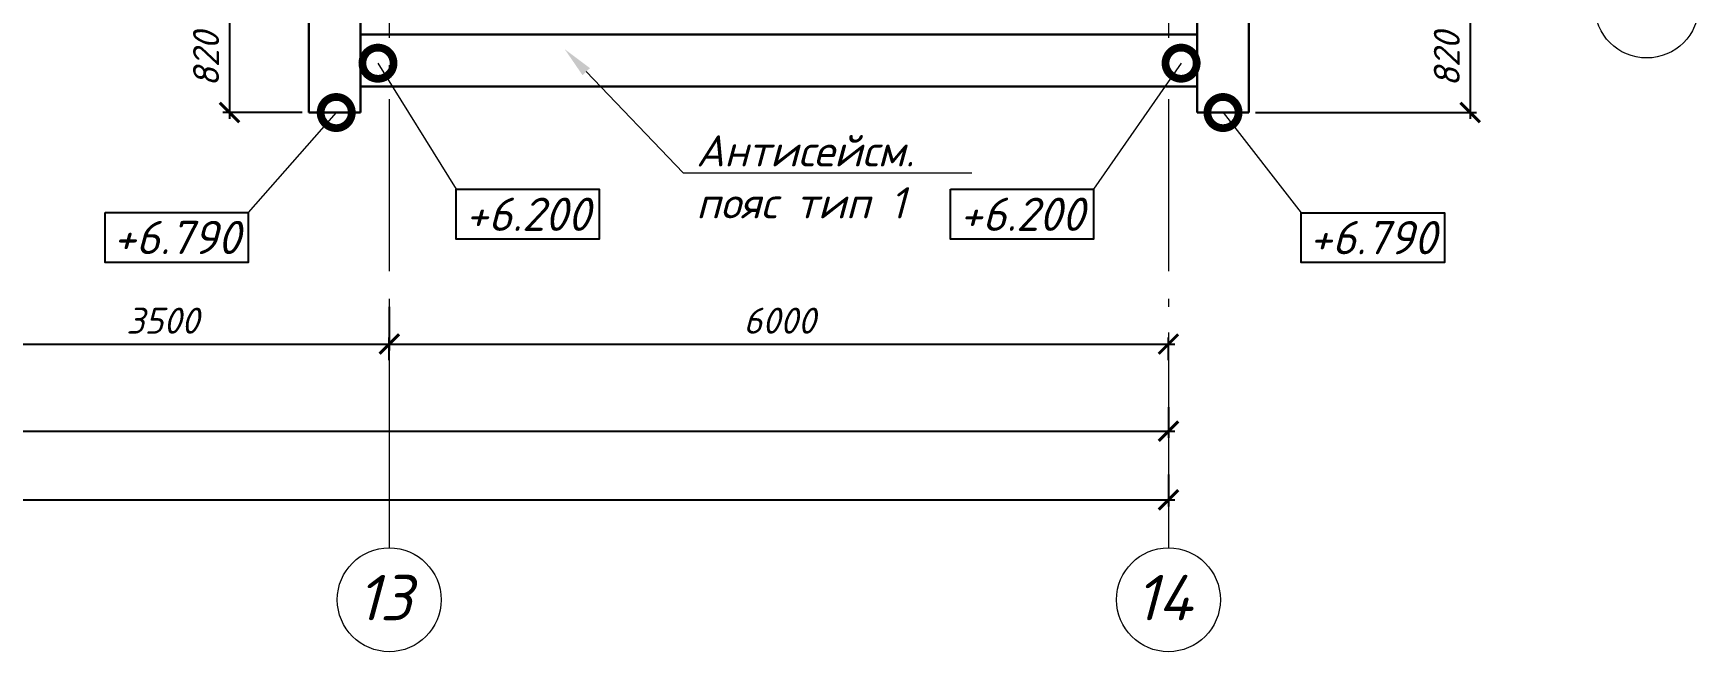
# Model space of a CAD drawing. Header units: millimetres. Extents: x -261261 to 40490, y -238222 to -44846.
# Drawn here: x -64050 to -51226, y -84182 to -79420 of the extents above; entities that cross this region are included whole.
import ezdxf
from ezdxf import colors
from ezdxf.entities.mleader import LeaderData, LeaderLine
from ezdxf.enums import TextEntityAlignment as Align
from ezdxf.math import Vec2, Vec3

# ---------------------------------------------------------------- set-up
doc = ezdxf.new("R2010")
doc.units = ezdxf.units.MM
doc.header["$MEASUREMENT"] = 0
doc.linetypes.add('Double Dashed', pattern=[1797.222233, 1325, -211.666656, 63.333344, -197.222233])
doc.layers.get('0').update_dxf_attribs({"lineweight": 5})
for name, color, linetype, lineweight in [('#Выноски', 150, 'Continuous', 15), ('#Оси', 7, 'Continuous', 5), ('оси_Ном._пера__96', 7, 'Continuous', 5), ('оси_Ном._пера__97', 7, 'Continuous', 20), ('размеры', 7, 'Continuous', 5)]:
    doc.layers.add(name, color=color, linetype=linetype, lineweight=lineweight)
doc.layers.add('#стены наруж', color=7, linetype='Continuous')
doc.layers.add('текст', color=7, linetype='Continuous')
doc.styles.add('GOST 2.304', font='isocpeui.ttf')
doc.styles.get("Standard").update_dxf_attribs({"font": 'isocpeui.ttf'})
doc.styles.add('STEP PR', font='isocpeui.ttf')
doc.dimstyles.get("Standard").update_dxf_attribs({"dimtxt": 200, "dimasz": 150, "dimexe": 50, "dimexo": 50, "dimgap": 80, "dimtad": 1, "dimdec": 0, "dimzin": 0, "dimdsep": 46, "dimtxsty": 'Standard', "dimblk": 'ARCHTICK', "dimcen": 5, "dimdle": 50, "dimadec": 0, "dimazin": 0, "dimtfac": 1, "dimtdec": 0, "dimtofl": 0, "dimtmove": 1, "dimatfit": 3, "dimfxl": 1, "dimtolj": 1, "dimtzin": 0, "dimarcsym": 0})

# ---------------------------------------------------------------- blocks, each defined once
blk = doc.blocks.new('_ArchTick')
at = {"color": 0, "linetype": 'ByBlock', "const_width": 0.15}
blk.add_lwpolyline([(-0.5, -0.5), (0.5, 0.5)], dxfattribs=at)
blk = doc.blocks.new('*D419')
at = {"layer": 'Defpoints', "color": 0, "lineweight": 0, "transparency": 16777216}
for p in [(-113522, -82586), (-55309, -82767), (-55309, -83013)]:
    blk.add_point(p, dxfattribs=at)
at = {"layer": 'размеры', "color": 0, "lineweight": -2, "transparency": 16777216}
for p, q in [((-113522, -82636), (-113522, -83063)), ((-55309, -82817), (-55309, -83063)), ((-113572, -83013), (-55259, -83013))]:
    blk.add_line(p, q, dxfattribs=at)
at = {"layer": 'размеры', "color": 0, "lineweight": -2, "transparency": 16777216, "xscale": 150, "yscale": 150, "zscale": 150, "rotation": 180}
blk.add_blockref('_ArchTick', (-113522, -83013), dxfattribs=at)
at = {"layer": 'размеры', "color": 0, "lineweight": -2, "transparency": 16777216, "xscale": 150, "yscale": 150, "zscale": 150}
blk.add_blockref('_ArchTick', (-55309, -83013), dxfattribs=at)
at = {"layer": 'размеры', "color": 0, "transparency": 16777216, "insert": (-79684, -82833), "char_height": 200, "attachment_point": 5}
blk.add_mtext('\\A1;58213', dxfattribs=at)
blk = doc.blocks.new('*D433')
at = {"layer": 'Defpoints', "color": 0, "lineweight": 0, "transparency": 16777216}
for p in [(-64809, -81503), (-61309, -81477), (-61309, -81813)]:
    blk.add_point(p, dxfattribs=at)
at = {"layer": 'размеры', "color": 0, "lineweight": -2, "transparency": 16777216}
for p, q in [((-64809, -81553), (-64809, -81863)), ((-61309, -81527), (-61309, -81863)), ((-64859, -81813), (-61259, -81813))]:
    blk.add_line(p, q, dxfattribs=at)
at = {"layer": 'размеры', "color": 0, "lineweight": -2, "transparency": 16777216, "xscale": 150, "yscale": 150, "zscale": 150, "rotation": 180}
blk.add_blockref('_ArchTick', (-64809, -81813), dxfattribs=at)
at = {"layer": 'размеры', "color": 0, "lineweight": -2, "transparency": 16777216, "xscale": 150, "yscale": 150, "zscale": 150}
blk.add_blockref('_ArchTick', (-61309, -81813), dxfattribs=at)
at = {"layer": 'размеры', "color": 0, "transparency": 16777216, "insert": (-63055, -81633), "char_height": 200, "attachment_point": 5}
blk.add_mtext('\\A1;3500', dxfattribs=at)
blk = doc.blocks.new('*D434')
at = {"layer": 'Defpoints', "color": 0, "lineweight": 0, "transparency": 16777216}
for p in [(-55309, -81813), (-61309, -81986), (-55309, -81986)]:
    blk.add_point(p, dxfattribs=at)
at = {"layer": 'размеры', "color": 0, "lineweight": -2, "transparency": 16777216}
for p, q in [((-61359, -81813), (-55259, -81813)), ((-61309, -81936), (-61309, -81763)), ((-55309, -81936), (-55309, -81763))]:
    blk.add_line(p, q, dxfattribs=at)
at = {"layer": 'размеры', "color": 0, "lineweight": -2, "transparency": 16777216, "xscale": 150, "yscale": 150, "zscale": 150, "rotation": 180}
blk.add_blockref('_ArchTick', (-61309, -81813), dxfattribs=at)
at = {"layer": 'размеры', "color": 0, "lineweight": -2, "transparency": 16777216, "xscale": 150, "yscale": 150, "zscale": 150}
blk.add_blockref('_ArchTick', (-55309, -81813), dxfattribs=at)
at = {"layer": 'размеры', "color": 0, "transparency": 16777216, "insert": (-58305, -81633), "char_height": 200, "attachment_point": 5}
blk.add_mtext('\\A1;6000', dxfattribs=at)
blk = doc.blocks.new('*D440')
at = {"layer": 'Defpoints', "color": 0, "lineweight": 0, "transparency": 16777216}
for p in [(-82872, -82098), (-55309, -82248), (-55309, -82484)]:
    blk.add_point(p, dxfattribs=at)
at = {"layer": 'размеры', "color": 0, "lineweight": -2, "transparency": 16777216}
for p, q in [((-82872, -82148), (-82872, -82534)), ((-55309, -82298), (-55309, -82534)), ((-82922, -82484), (-55259, -82484))]:
    blk.add_line(p, q, dxfattribs=at)
at = {"layer": 'размеры', "color": 0, "lineweight": -2, "transparency": 16777216, "xscale": 150, "yscale": 150, "zscale": 150, "rotation": 180}
blk.add_blockref('_ArchTick', (-82872, -82484), dxfattribs=at)
at = {"layer": 'размеры', "color": 0, "lineweight": -2, "transparency": 16777216, "xscale": 150, "yscale": 150, "zscale": 150}
blk.add_blockref('_ArchTick', (-55309, -82484), dxfattribs=at)
at = {"layer": 'размеры', "color": 0, "transparency": 16777216, "insert": (-73805, -82284), "char_height": 200, "attachment_point": 5}
blk.add_mtext('\\A1;\\L37000', dxfattribs=at)
blk = doc.blocks.new('_DotSmall')
at = {"color": 0, "linetype": 'ByBlock', "const_width": 0.5}
blk.add_lwpolyline([(-0.0625, 0, 1), (0.0625, 0, 1)], format="xyb", close=True, dxfattribs=at)
blk = doc.blocks.new('*D510')
at = {"layer": 'Defpoints', "color": 0, "lineweight": 0, "transparency": 16777216}
for p in [(-54689, -79210), (-54689, -80030), (-52986, -80030)]:
    blk.add_point(p, dxfattribs=at)
at = {"layer": 'размеры', "color": 0, "lineweight": -2, "transparency": 16777216}
for p, q in [((-54639, -79210), (-52936, -79210)), ((-52986, -79160), (-52986, -80080)), ((-54639, -80030), (-52936, -80030))]:
    blk.add_line(p, q, dxfattribs=at)
at = {"layer": 'размеры', "color": 0, "lineweight": -2, "transparency": 16777216, "xscale": 150, "yscale": 150, "zscale": 150}
for p, rotation in [((-52986, -79210), 90), ((-52986, -80030), 270)]:
    blk.add_blockref('_ArchTick', p, dxfattribs=dict(at, rotation=rotation))
at = {"layer": 'размеры', "color": 0, "transparency": 16777216, "insert": (-53166, -79620), "char_height": 200, "attachment_point": 5, "rotation": 90}
blk.add_mtext('\\A1;820', dxfattribs=at)
blk = doc.blocks.new('*D527')
at = {"layer": 'Defpoints', "color": 0, "lineweight": 0, "transparency": 16777216}
for p in [(-61530, -79210), (-62540, -80030), (-61930, -80030)]:
    blk.add_point(p, dxfattribs=at)
at = {"layer": 'размеры', "color": 0, "lineweight": -2, "transparency": 16777216}
for p, q in [((-61580, -79210), (-62590, -79210)), ((-62540, -79160), (-62540, -80080)), ((-61980, -80030), (-62590, -80030))]:
    blk.add_line(p, q, dxfattribs=at)
at = {"layer": 'размеры', "color": 0, "lineweight": -2, "transparency": 16777216, "xscale": 150, "yscale": 150, "zscale": 150}
for p, rotation in [((-62540, -79210), 90), ((-62540, -80030), 270)]:
    blk.add_blockref('_ArchTick', p, dxfattribs=dict(at, rotation=rotation))
at = {"layer": 'размеры', "color": 0, "transparency": 16777216, "insert": (-62720, -79620), "char_height": 200, "attachment_point": 5, "rotation": 90}
blk.add_mtext('\\A1;820', dxfattribs=at)

msp = doc.modelspace()

# ---------------------------------------------------------------- linework, layer by layer
at = {"layer": '#стены наруж', "lineweight": 30}
for points in [[(-55089, -64190.4), (-55089.1, -80030.4)], [(-54689, -80030.4), (-54689, -64190.4)], [(-61529.6, -73410.4), (-61929.6, -73410.4), (-61929.6, -80030.4)], [(-61529.6, -80030.4), (-61529.6, -73410.4)], [(-55089.1, -79430.4), (-61529.6, -79430.4)], [(-61529.6, -79830.4), (-55089.1, -79830.4)], [(-61929.6, -80030.4), (-61529.6, -80030.4)], [(-55089.1, -80030.4), (-54689, -80030.4)]]:
    msp.add_lwpolyline(points, dxfattribs=at)
at = {"layer": 'оси_Ном._пера__96', "linetype": 'Double Dashed'}
for p, q in [((-61309.3, -63752.2), (-61309.3, -82481.6)), ((-61309.3, -82481.6), (-61309.3, -83381.6)), ((-55309.3, -82481.6), (-55309.3, -83381.6))]:
    msp.add_line(p, q, dxfattribs=at)
at = {"layer": 'оси_Ном._пера__96', "linetype": 'Double Dashed', "lineweight": 5}
msp.add_line((-55309.3, -63752.2), (-55309.3, -82481.6), dxfattribs=at)
at = {"layer": 'оси_Ном._пера__96', "linetype": 'Double Dashed'}
for p in [(-61309.3, -82481.6), (-61309.3, -82481.6), (-55309.3, -82481.6), (-55309.3, -82481.6)]:
    msp.add_point(p, dxfattribs=at)
at = {"layer": 'оси_Ном._пера__97', "linetype": 'Continuous'}
for centre, start_param, end_param in [((-51626.2, -79210.4), 0.7853982, 7.0685835), ((-61309.3, -83781.6), 2.3561945, 8.6393798), ((-55309.3, -83781.6), 2.3561945, 8.6393798)]:
    msp.add_ellipse(centre, major_axis=(-282.8, 282.8), ratio=1, start_param=start_param, end_param=end_param, dxfattribs=at)
at = {"layer": 'текст'}
for points in [[(-60793.5, -80621.6), (-59691.6, -80621.6), (-59691.6, -81005.6), (-60793.5, -81005.6), (-60793.5, -80621.6)], [(-56988.4, -80621.6), (-55886.4, -80621.6), (-55886.4, -81005.6), (-56988.4, -81005.6), (-56988.4, -80621.6)], [(-63497.4, -80800.2), (-62395.4, -80800.2), (-62395.4, -81184.2), (-63497.4, -81184.2), (-63497.4, -80800.2)], [(-54286.4, -80801.6), (-53184.5, -80801.6), (-53184.5, -81185.6), (-54286.4, -81185.6), (-54286.4, -80801.6)]]:
    msp.add_lwpolyline(points, dxfattribs=at)

# ---------------------------------------------------------------- texts
at = {"layer": '#Оси', "linetype": 'Continuous', "ltscale": 100, "style": 'GOST 2.304'}
for s, p in [('13', (-61346.9, -83765.4)), ('14', (-55346.9, -83765.4))]:
    msp.add_text(s, height=350, dxfattribs=at).set_placement(p, align=Align.MIDDLE_CENTER)
at = {"layer": 'текст', "color": 1, "style": 'STEP PR'}
for p in [(-60242.5, -80813.6), (-56437.4, -80813.6)]:
    msp.add_text('+6.200', height=256, dxfattribs=at).set_placement(p, align=Align.MIDDLE_CENTER)
at = {"layer": 'текст', "style": 'STEP PR'}
for p in [(-62946.4, -80992.2), (-53735.4, -80993.6)]:
    msp.add_text('+6.790', height=256, dxfattribs=at).set_placement(p, align=Align.MIDDLE_CENTER)

# ---------------------------------------------------------------- dimensions: what is measured, and where the dimension line sits
at = {"layer": 'размеры'}
for base, p1, p2, picture, middle in [((-62539.9, -80030.4), (-61529.6, -79210.4), (-61929.6, -80030.4), '*D527', (-62719.9, -79620.4)), ((-52986.4, -80030.4), (-54689, -79210.4), (-54689, -80030.4), '*D510', (-53166.4, -79620.4))]:
    dim = msp.add_linear_dim(base=base, p1=p1, p2=p2, angle=90, dimstyle='Standard', dxfattribs=at)
    dim.commit()
    dim.dimension.update_dxf_attribs({"geometry": picture, "text_midpoint": middle})
for base, p1, p2, picture, middle in [((-61309.3, -81812.7), (-64809.3, -81502.5), (-61309.3, -81476.9), '*D433', (-63054.5, -81812.7)), ((-55309.3, -81812.7), (-61309.3, -81985.8), (-55309.3, -81985.8), '*D434', (-58304.5, -81812.7)), ((-55309.3, -83012.7), (-113521.9, -82585.8), (-55309.3, -82766.9), '*D419', (-79684, -83012.7))]:
    dim = msp.add_linear_dim(base=base, p1=p1, p2=p2, dimstyle='Standard', dxfattribs=at)
    dim.commit()
    dim.dimension.update_dxf_attribs({"geometry": picture, "text_midpoint": middle, "dimtype": 160})
dim = msp.add_linear_dim(base=(-55309.3, -82484), p1=(-82871.9, -82098.5), p2=(-55309.3, -82247.6), text='%%U37000', dimstyle='Standard', dxfattribs=at)
dim.commit()
dim.dimension.update_dxf_attribs({"geometry": '*D440', "text_midpoint": (-73804.5, -82484), "dimtype": 160})

# ---------------------------------------------------------------- leaders
at = {"layer": '#Выноски'}
ml = msp.add_multileader_mtext('Standard', dxfattribs=at)
ml.set_content('\\A1; ', color=256, style='STEP PR')
ml.set_leader_properties(color=256, linetype='ByLayer', lineweight=-1)
ml.set_arrow_properties(name='DOTSMALL')
ml.build(insert=Vec2(0, 0))
ml.multileader.update_dxf_attribs({"text_left_attachment_type": 6, "text_right_attachment_type": 6, "dogleg_length": 0, "arrow_head_size": 480, "scale": 0.8})
ctx = ml.context
ctx.base_point, ctx.scale, ctx.char_height, ctx.arrow_head_size, ctx.landing_gap_size, ctx.plane_origin = Vec3(-60793.5, -80621.6), 0.8, 480, 480, 200, Vec3(6696.4, -129466.3)
ctx.left_attachment, ctx.right_attachment, ctx.text_align_type = 6, 6, 1
notes = []
notes.append((ctx, [(0, (1, 1, 0), (-60793.5, -80621.6), (1, 0), 0, [(1, [(-61396.2, -79650.4)], 0, [])])]))
ctx.mtext.insert, ctx.mtext.rotation, ctx.mtext.width, ctx.mtext.defined_height, ctx.mtext.alignment, ctx.mtext.flow_direction = Vec3(-60444.4, -80141.6), 6.2831853, 1386.881, 464.8, 2, 5
ml = msp.add_multileader_mtext('Standard', dxfattribs=at)
ml.set_content('\\A1; ', color=256, style='STEP PR')
ml.set_leader_properties(color=256, linetype='ByLayer', lineweight=-1)
ml.set_arrow_properties(name='DOTSMALL')
ml.build(insert=Vec2(0, 0))
ml.multileader.update_dxf_attribs({"text_left_attachment_type": 6, "text_right_attachment_type": 6, "dogleg_length": 0, "arrow_head_size": 480, "scale": 0.8})
ctx = ml.context
ctx.base_point, ctx.scale, ctx.char_height, ctx.arrow_head_size, ctx.landing_gap_size, ctx.plane_origin = Vec3(-56583.7, -80621.6), 0.8, 480, 480, 200, Vec3(10648.1, -129466.3)
ctx.left_attachment, ctx.right_attachment, ctx.text_align_type = 6, 6, 1
notes.append((ctx, [(1, (1, 1, 0), (-55885.5, -80621.6), (-1, 0), 0, [(1, [(-55211.8, -79650.4)], 0, [])])]))
ctx.mtext.insert, ctx.mtext.rotation, ctx.mtext.width, ctx.mtext.defined_height, ctx.mtext.alignment, ctx.mtext.flow_direction = Vec3(-56234.6, -80141.6), 6.2831853, 1386.881, 464.8, 2, 5
ml = msp.add_multileader_mtext('Standard', dxfattribs=at)
ml.set_content('Антисейсм.\\Pпояс{\\A1; тип 1     } ', color=256, style='STEP PR')
ml.set_leader_properties(color=256, linetype='ByLayer', lineweight=-1)
ml.build(insert=Vec2(0, 0))
ml.multileader.update_dxf_attribs({"text_left_attachment_type": 6, "text_right_attachment_type": 6, "dogleg_length": 0, "arrow_head_size": 240})
ctx = ml.context
ctx.base_point, ctx.char_height, ctx.arrow_head_size, ctx.landing_gap_size, ctx.plane_origin = Vec3(-59045.8, -80493.5), 240, 240, 100, Vec3(-42825.4, -92765.6)
ctx.left_attachment, ctx.right_attachment = 6, 6
notes.append((ctx, [(0, (1, 1, 0), (-59045.8, -80493.5), (1, 0), 0, [(0, [(-59958.5, -79542.4)], 0, [])])]))
ctx.mtext.insert, ctx.mtext.rotation, ctx.mtext.defined_height, ctx.mtext.flow_direction = Vec3(-58945.8, -80205.5), 6.2831853, 130.9, 5
ml = msp.add_multileader_mtext('Standard', dxfattribs=at)
ml.set_content('\\A1; ', color=256, style='STEP PR')
ml.set_leader_properties(color=256, linetype='ByLayer', lineweight=-1)
ml.set_arrow_properties(name='DOTSMALL')
ml.build(insert=Vec2(0, 0))
ml.multileader.update_dxf_attribs({"text_left_attachment_type": 6, "text_right_attachment_type": 6, "dogleg_length": 0, "arrow_head_size": 480, "scale": 0.8})
ctx = ml.context
ctx.base_point, ctx.scale, ctx.char_height, ctx.arrow_head_size, ctx.landing_gap_size, ctx.plane_origin = Vec3(-63093.6, -80800.2), 0.8, 480, 480, 200, Vec3(4979.9, -129466.3)
ctx.left_attachment, ctx.right_attachment, ctx.text_align_type = 6, 6, 1
notes.append((ctx, [(1, (1, 1, 0), (-62395.4, -80800.2), (-1, 0), 0, [(1, [(-61717.7, -80030.4)], 0, [])])]))
ctx.mtext.insert, ctx.mtext.rotation, ctx.mtext.width, ctx.mtext.defined_height, ctx.mtext.alignment, ctx.mtext.flow_direction = Vec3(-62744.5, -80320.2), 6.2831853, 1386.881, 464.8, 2, 5
ml = msp.add_multileader_mtext('Standard', dxfattribs=at)
ml.set_content('\\A1; ', color=256, style='STEP PR')
ml.set_leader_properties(color=256, linetype='ByLayer', lineweight=-1)
ml.set_arrow_properties(name='DOTSMALL')
ml.build(insert=Vec2(0, 0))
ml.multileader.update_dxf_attribs({"text_left_attachment_type": 6, "text_right_attachment_type": 6, "dogleg_length": 0, "arrow_head_size": 480, "scale": 0.8})
ctx = ml.context
ctx.base_point, ctx.scale, ctx.char_height, ctx.arrow_head_size, ctx.landing_gap_size, ctx.plane_origin = Vec3(-54286.4, -80801.6), 0.8, 480, 480, 200, Vec3(13203.5, -129646.3)
ctx.left_attachment, ctx.right_attachment, ctx.text_align_type = 6, 6, 1
notes.append((ctx, [(0, (1, 1, 0), (-54286.4, -80801.6), (1, 0), 0, [(1, [(-54889.1, -80030.4)], 0, [])])]))
ctx.mtext.insert, ctx.mtext.rotation, ctx.mtext.width, ctx.mtext.defined_height, ctx.mtext.alignment, ctx.mtext.flow_direction = Vec3(-53937.3, -80321.6), 6.2831853, 1386.881, 464.8, 2, 5
for ctx, leaders in notes:
    for number, flags, end, landing, length, lines in leaders:
        leader = LeaderData()
        leader.index, (leader.has_last_leader_line, leader.has_dogleg_vector, leader.attachment_direction) = number, flags
        leader.last_leader_point, leader.dogleg_vector, leader.dogleg_length = Vec3(end), Vec3(landing), length
        for number, points, colour, breaks in lines:
            line = LeaderLine()
            line.index, line.vertices, line.color, line.breaks = number, Vec3.list(points), colors.encode_raw_color(colour), breaks
            leader.lines.append(line)
        ctx.leaders.append(leader)

doc.saveas('drawing.dxf')
